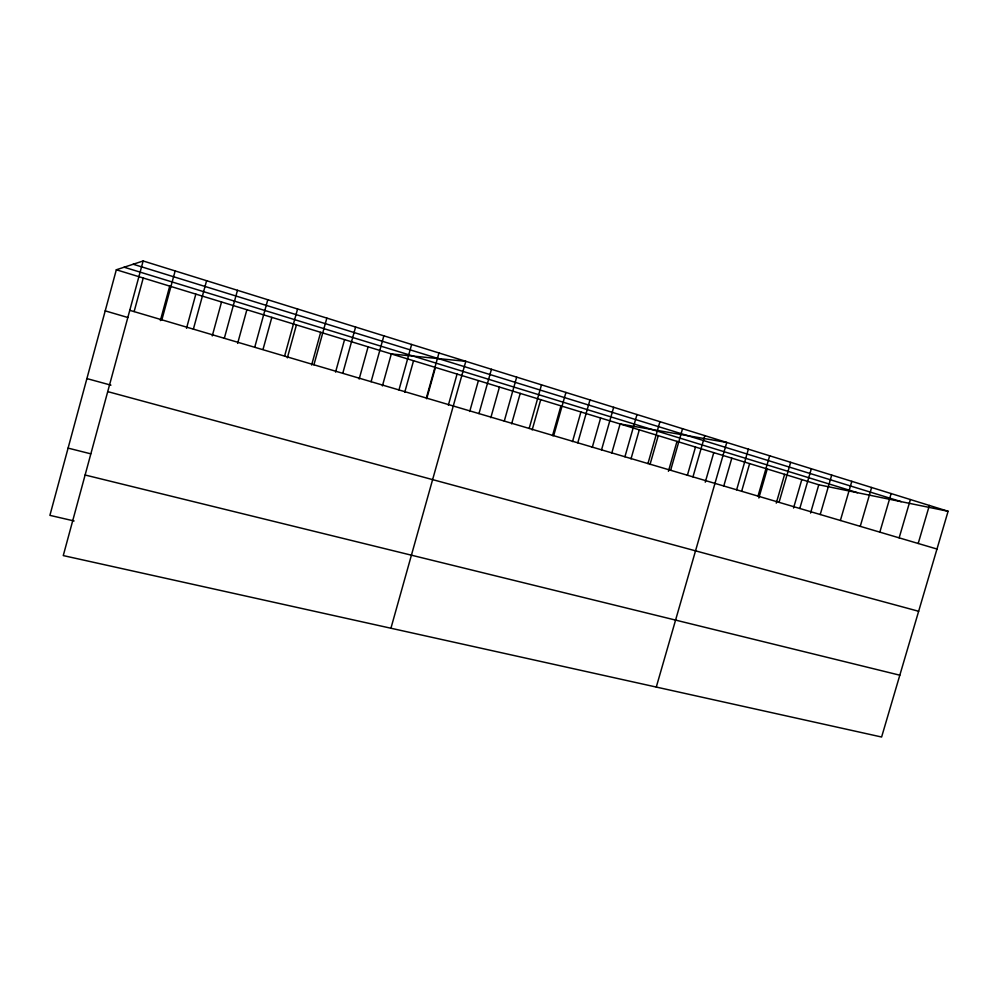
<?xml version="1.0" encoding="UTF-8"?>
<svg xmlns="http://www.w3.org/2000/svg" width="998" height="998" viewBox="0 0 998 998"><rect width="100%" height="100%" fill="white"/><g stroke="black" fill="none" stroke-linecap="round" stroke-linejoin="round"><path stroke-width="1.5" d="M143.151 260.977L63.261 555.587L881.608 737.023L948.1 511.275L143.151 260.977L116.329 269.772L49.9 515.355L74.114 520.968M134.156 311.501L143.238 278.005M160.366 320.583L169.735 286.114M161.863 319.822L175.161 270.932M186.514 328.305L195.833 294.111M193.375 329.14L206.598 280.712M212.262 335.914L221.544 301.97M224.325 338.297L237.474 290.306M237.636 343.399L246.88 309.729M254.727 347.279L267.788 299.737M263.048 349.337L271.83 317.364M284.592 356.111L297.579 309.006M287.349 357.845L296.431 324.899M311.626 365.019L320.67 332.309M313.933 364.794L326.845 318.1M335.565 372.092L344.56 339.632M342.763 373.314L355.6 327.045M359.155 379.053L368.1 346.83M371.106 381.698L383.856 335.827M382.409 385.927L391.316 353.941L465.804 361.313L390.929 628.229M398.963 389.931L411.638 344.472M404.739 392.276L413.534 360.74M426.346 398.027L438.958 352.968M426.695 398.763L435.452 367.451M448.351 405.163L457.072 374.063M469.721 411.488L478.404 380.6M478.978 413.596L491.44 369.285M490.816 417.713L499.449 387.037M504.277 421.081L516.677 377.132M511.625 423.863L520.22 393.399M529.177 428.441L541.502 384.841M532.159 429.938L540.716 399.674M552.505 435.689L560.951 405.862M553.678 435.689L565.928 392.439M572.503 441.603L580.923 411.974M577.792 442.825L589.98 399.924M592.251 447.441L600.634 418.012M601.544 449.836L613.67 407.284M611.749 453.204L620.095 423.963L726.756 442.451L656.285 687.061M624.923 456.76L636.986 414.532M630.998 458.893L639.306 429.839M647.952 463.559L659.94 421.68M650.01 464.507L658.268 435.652M668.423 471.306L677.006 441.378M670.631 470.27L682.545 428.703M687.385 475.285L695.494 447.042M692.961 476.869L704.825 435.627M705.262 482.171L713.77 452.63M723.762 486.051L731.808 458.157M736.649 489.793L748.375 449.175M741.626 491.328L749.635 463.608M758.006 496.106L769.67 455.799M758.842 497.99L767.237 468.998M776.269 503.129L784.628 474.324M779.051 502.331L790.653 462.324M793.547 508.019L801.806 479.589M799.797 508.469L811.337 468.748M810.563 513.047L818.784 484.779L948.1 511.275M820.231 514.506L831.708 475.085M840.391 520.469L851.805 481.335M860.251 526.345L871.616 487.486M879.837 532.134L891.139 493.561M899.148 537.847L910.388 499.549M918.197 543.473L929.375 505.45M85.104 475.011L899.822 675.197M68.089 448.114L90.706 453.816M107.722 391.615L918.647 611.275M86.901 378.591L110.94 385.153M105.214 310.865L127.919 317.526M129.765 310.328L936.972 549.037M116.329 269.772L818.784 484.779M124.126 267.214L857.457 492.7M133.183 264.245L901.219 501.67"/></g></svg>
